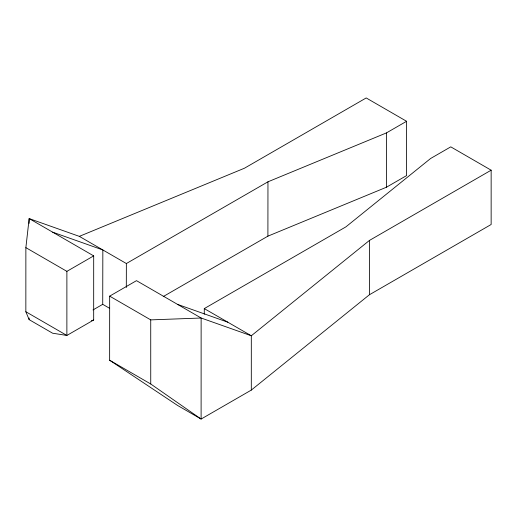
<?xml version="1.0" encoding="UTF-8"?>
<svg xmlns="http://www.w3.org/2000/svg" width="517" height="517" viewBox="0 0 517 517"><rect width="100%" height="100%" fill="white"/><g stroke="black" fill="none" stroke-linecap="round" stroke-linejoin="round"><path stroke-width="0.78" d="M29.152 223.396L29.159 218.588L93.693 255.889L93.68 319.984L66.874 335.455L52.618 333.213L29.133 319.642L25.85 311.745L25.869 247.643L29.159 218.588L79.327 236.366L126.361 263.534L267.961 181.81L386.419 132.921L406.588 121.288L366.204 97.946L244.444 168.225L79.327 236.366M29.133 319.642L29.133 318.033M25.869 247.643L66.887 271.354L66.874 335.455L25.85 311.745M491.15 170.19L491.144 224.501L369.39 294.768L251.307 390.083L201.107 419.054L177.564 405.444L109.643 360.239L109.662 296.138L136.501 280.66L201.132 318.013L251.314 335.772L369.422 240.444L491.15 170.19L450.772 146.854L430.609 158.493L345.905 226.86L204.28 308.597L204.28 314.194M251.307 390.083L251.314 335.772L204.28 308.597M163.223 296.571L267.903 236.153L267.961 181.81M369.39 294.768L369.422 240.444M267.903 236.153L386.412 187.238L386.419 132.921M406.588 121.288L406.582 175.599L386.412 187.238M92.982 309.948L102.721 304.332L102.844 249.95L52.631 232.159M126.31 287.53L126.361 263.534M66.887 271.354L93.693 255.889M91.399 320.721L93.68 319.984M109.662 296.138L150.731 319.881L201.132 318.013L201.107 419.054L150.744 383.995L109.643 360.239M177.577 304.39L227.797 322.188M102.721 304.332L109.636 308.326M150.731 319.881L150.744 383.995"/></g></svg>
